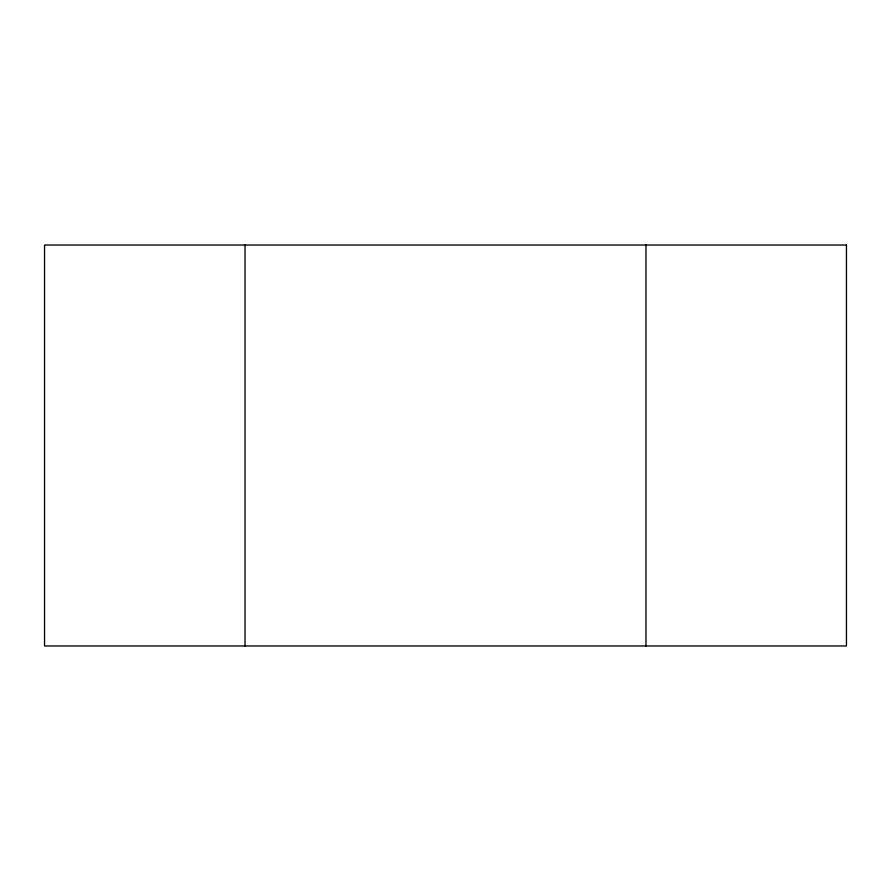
<?xml version="1.0" encoding="UTF-8"?>
<svg xmlns="http://www.w3.org/2000/svg" width="891" height="891" viewBox="0 0 891 891"><rect width="100%" height="100%" fill="white"/><g stroke="black" fill="none" stroke-linecap="round" stroke-linejoin="round"><path stroke-width="1.34" d="M645.975 245.025L645.975 645.975M245.025 245.025L245.025 645.975M846.45 245.025L44.55 245.025L44.55 645.975L846.45 645.975L846.45 245.025"/></g></svg>
